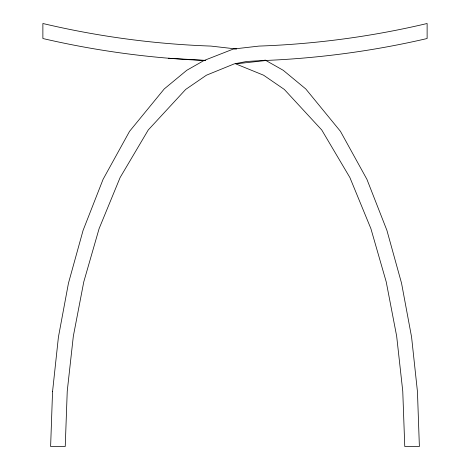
<?xml version="1.0" encoding="UTF-8"?>
<svg xmlns="http://www.w3.org/2000/svg" width="470" height="470" viewBox="0 0 470 470"><rect width="100%" height="100%" fill="white"/><g stroke="black" fill="none" stroke-linecap="round" stroke-linejoin="round"><path stroke-width="0.7" d="M266.32 60.477L235.687 63.855L263.576 75.206L284.297 89.412L321.733 129.961L349.886 177.537L370.918 228.696L386.223 281.865L396.668 336.203L402.761 391.199L404.764 446.5L419.381 446.5L417.454 391.68L411.591 337.143L401.55 283.222L386.91 230.371L366.917 179.311L340.439 131.318L305.764 88.942L283.24 70.306L264.968 59.96M168.536 58.233L204.321 60.307M236.621 49.027L210.895 46.078A859.43 859.43 0 0 1 42.876 23.5L42.876 38.522A874.059 874.059 0 0 0 205.778 60.518M52.546 391.68L50.619 446.5L65.236 446.5L67.239 391.199L73.332 336.203L83.778 281.865L99.082 228.696L120.114 177.537L148.267 129.961L185.703 89.412L206.424 75.206L234.313 63.855L246.609 61.488L259.105 60.712A874.059 874.059 0 0 0 427.124 38.522L427.124 23.5A859.43 859.43 0 0 1 259.105 46.078L233.379 49.027L203.915 60.554L186.76 70.306L164.236 88.942L129.561 131.318L103.083 179.311L83.09 230.371L68.45 283.222L58.409 337.143L52.546 391.68"/></g></svg>
